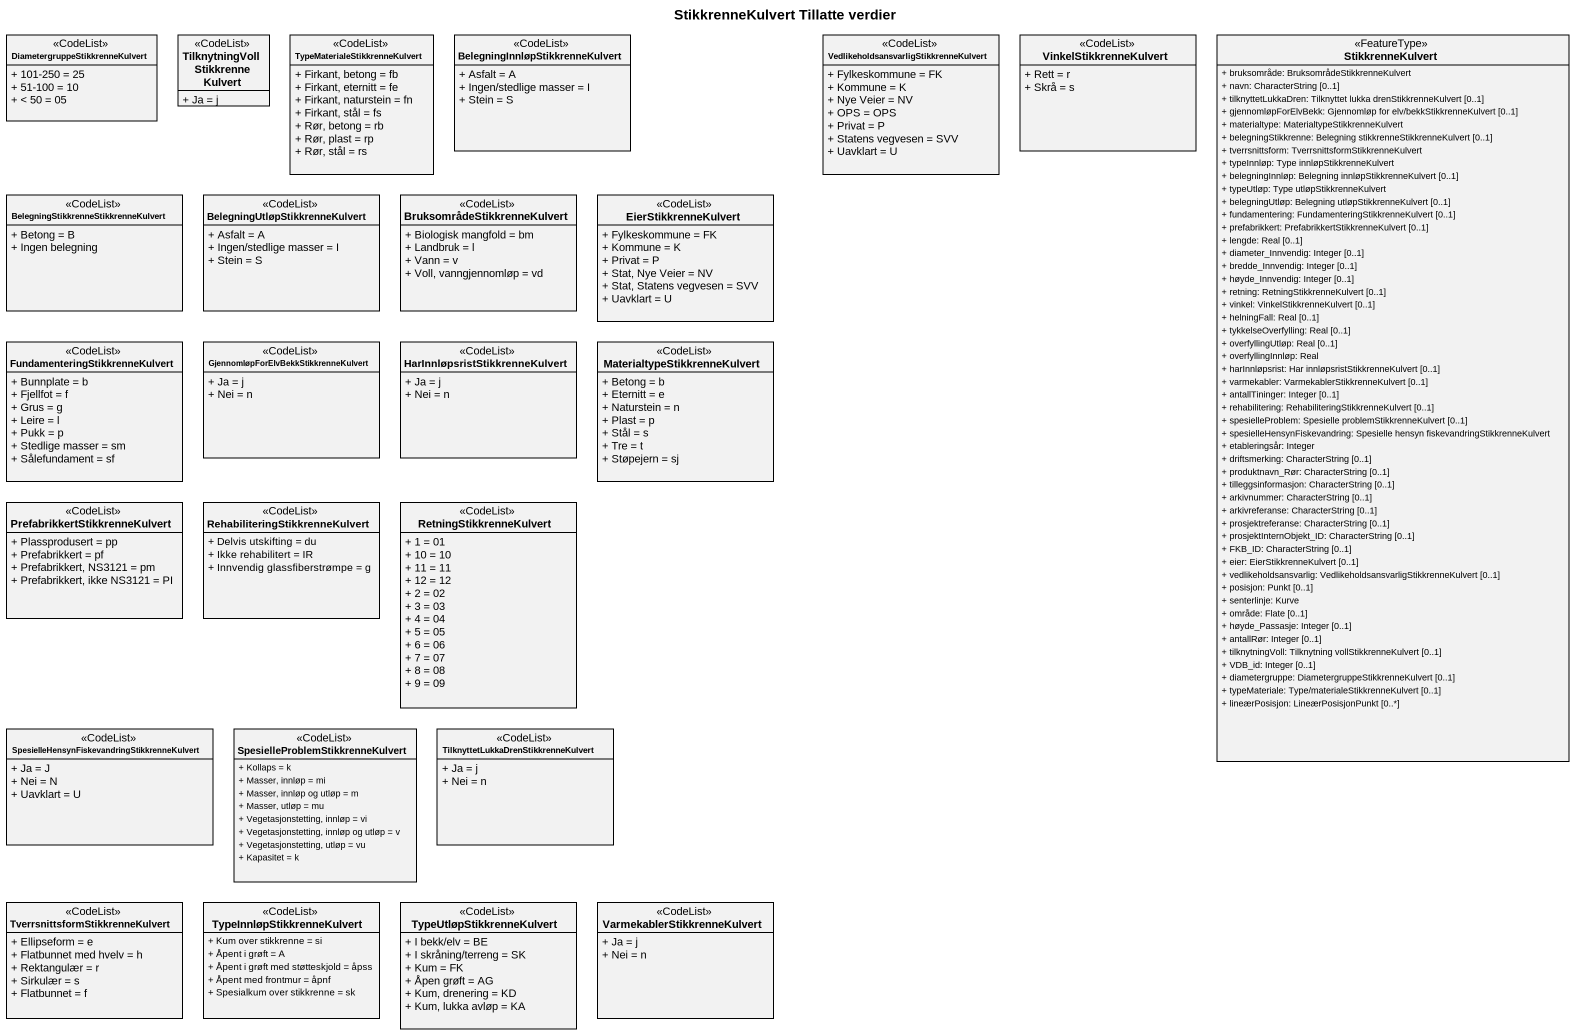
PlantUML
@startuml
title StikkrenneKulvert Tillatte verdier
hide circle
hide empty members
skinparam classAttributeIconSize 0
class "DiametergruppeStikkrenneKulvert" as DiametergruppeStikkrenneKulv <<CodeList>> {
  + 101-250 = 25
  + 51-100 = 10
  + < 50 = 05
}
class "TilknytningVollStikkrenneKulvert" as TilknytningVollStikkrenneKul <<CodeList>> {
  + Ja = j
}
class "TypeMaterialeStikkrenneKulvert" as TypeMaterialeStikkrenneKulve <<CodeList>> {
  + Firkant, betong = fb
  + Firkant, eternitt = fe
  + Firkant, naturstein = fn
  + Firkant, stål = fs
  + Rør, betong = rb
  + Rør, plast = rp
  + Rør, stål = rs
}
class "BelegningInnløpStikkrenneKulvert" as BelegningInnløpStikkrenneKul <<CodeList>> {
  + Asfalt = A
  + Ingen/stedlige masser = I
  + Stein = S
}
class "VedlikeholdsansvarligStikkrenneKulvert" as VedlikeholdsansvarligStikkre <<CodeList>> {
  + Fylkeskommune = FK
  + Kommune = K
  + Nye Veier = NV
  + OPS = OPS
  + Privat = P
  + Statens vegvesen = SVV
  + Uavklart = U
}
class VinkelStikkrenneKulvert <<CodeList>> {
  + Rett = r
  + Skrå = s
}
class StikkrenneKulvert <<FeatureType>> {
  + bruksområde: BruksområdeStikkrenneKulvert
  + navn: CharacterString [0..1]
  + tilknyttetLukkaDren: Tilknyttet lukka drenStikkrenneKulvert [0..1]
  + gjennomløpForElvBekk: Gjennomløp for elv/bekkStikkrenneKulvert [0..1]
  + materialtype: MaterialtypeStikkrenneKulvert
  + belegningStikkrenne: Belegning stikkrenneStikkrenneKulvert [0..1]
  + tverrsnittsform: TverrsnittsformStikkrenneKulvert
  + typeInnløp: Type innløpStikkrenneKulvert
  + belegningInnløp: Belegning innløpStikkrenneKulvert [0..1]
  + typeUtløp: Type utløpStikkrenneKulvert
  + belegningUtløp: Belegning utløpStikkrenneKulvert [0..1]
  + fundamentering: FundamenteringStikkrenneKulvert [0..1]
  + prefabrikkert: PrefabrikkertStikkrenneKulvert [0..1]
  + lengde: Real [0..1]
  + diameter_Innvendig: Integer [0..1]
  + bredde_Innvendig: Integer [0..1]
  + høyde_Innvendig: Integer [0..1]
  + retning: RetningStikkrenneKulvert [0..1]
  + vinkel: VinkelStikkrenneKulvert [0..1]
  + helningFall: Real [0..1]
  + tykkelseOverfylling: Real [0..1]
  + overfyllingUtløp: Real [0..1]
  + overfyllingInnløp: Real
  + harInnløpsrist: Har innløpsristStikkrenneKulvert [0..1]
  + varmekabler: VarmekablerStikkrenneKulvert [0..1]
  + antallTininger: Integer [0..1]
  + rehabilitering: RehabiliteringStikkrenneKulvert [0..1]
  + spesielleProblem: Spesielle problemStikkrenneKulvert [0..1]
  + spesielleHensynFiskevandring: Spesielle hensyn fiskevandringStikkrenneKulvert
  + etableringsår: Integer
  + driftsmerking: CharacterString [0..1]
  + produktnavn_Rør: CharacterString [0..1]
  + tilleggsinformasjon: CharacterString [0..1]
  + arkivnummer: CharacterString [0..1]
  + arkivreferanse: CharacterString [0..1]
  + prosjektreferanse: CharacterString [0..1]
  + prosjektInternObjekt_ID: CharacterString [0..1]
  + FKB_ID: CharacterString [0..1]
  + eier: EierStikkrenneKulvert [0..1]
  + vedlikeholdsansvarlig: VedlikeholdsansvarligStikkrenneKulvert [0..1]
  + posisjon: Punkt [0..1]
  + senterlinje: Kurve
  + område: Flate [0..1]
  + høyde_Passasje: Integer [0..1]
  + antallRør: Integer [0..1]
  + tilknytningVoll: Tilknytning vollStikkrenneKulvert [0..1]
  + VDB_id: Integer [0..1]
  + diametergruppe: DiametergruppeStikkrenneKulvert [0..1]
  + typeMateriale: Type/materialeStikkrenneKulvert [0..1]
  + lineærPosisjon: LineærPosisjonPunkt [0..*]
}
class "BelegningStikkrenneStikkrenneKulvert" as BelegningStikkrenneStikkrenn <<CodeList>> {
  + Betong = B
  + Ingen belegning
}
class "BelegningUtløpStikkrenneKulvert" as BelegningUtløpStikkrenneKulv <<CodeList>> {
  + Asfalt = A
  + Ingen/stedlige masser = I
  + Stein = S
}
class BruksområdeStikkrenneKulvert <<CodeList>> {
  + Biologisk mangfold = bm
  + Landbruk = l
  + Vann = v
  + Voll, vanngjennomløp = vd
}
class EierStikkrenneKulvert <<CodeList>> {
  + Fylkeskommune = FK
  + Kommune = K
  + Privat = P
  + Stat, Nye Veier = NV
  + Stat, Statens vegvesen = SVV
  + Uavklart = U
}
class "FundamenteringStikkrenneKulvert" as FundamenteringStikkrenneKulv <<CodeList>> {
  + Bunnplate = b
  + Fjellfot = f
  + Grus = g
  + Leire = l
  + Pukk = p
  + Stedlige masser = sm
  + Sålefundament = sf
}
class "GjennomløpForElvBekkStikkrenneKulvert" as GjennomløpForElvBekkStikkren <<CodeList>> {
  + Ja = j
  + Nei = n
}
class "HarInnløpsristStikkrenneKulvert" as HarInnløpsristStikkrenneKulv <<CodeList>> {
  + Ja = j
  + Nei = n
}
class "MaterialtypeStikkrenneKulvert" as MaterialtypeStikkrenneKulver <<CodeList>> {
  + Betong = b
  + Eternitt = e
  + Naturstein = n
  + Plast = p
  + Stål = s
  + Tre = t
  + Støpejern = sj
}
class "PrefabrikkertStikkrenneKulvert" as PrefabrikkertStikkrenneKulve <<CodeList>> {
  + Plassprodusert = pp
  + Prefabrikkert = pf
  + Prefabrikkert, NS3121 = pm
  + Prefabrikkert, ikke NS3121 = PI
}
class "RehabiliteringStikkrenneKulvert" as RehabiliteringStikkrenneKulv <<CodeList>> {
  + Delvis utskifting = du
  + Ikke rehabilitert = IR
  + Innvendig glassfiberstrømpe = g
}
class RetningStikkrenneKulvert <<CodeList>> {
  + 1 = 01
  + 10 = 10
  + 11 = 11
  + 12 = 12
  + 2 = 02
  + 3 = 03
  + 4 = 04
  + 5 = 05
  + 6 = 06
  + 7 = 07
  + 8 = 08
  + 9 = 09
}
class "SpesielleHensynFiskevandringStikkrenneKulvert" as SpesielleHensynFiskevandring <<CodeList>> {
  + Ja = J
  + Nei = N
  + Uavklart = U
}
class "SpesielleProblemStikkrenneKulvert" as SpesielleProblemStikkrenneKu <<CodeList>> {
  + Kollaps = k
  + Masser, innløp = mi
  + Masser, innløp og utløp = m
  + Masser, utløp = mu
  + Vegetasjonstetting, innløp = vi
  + Vegetasjonstetting, innløp og utløp = v
  + Vegetasjonstetting, utløp = vu
  + Kapasitet = k
}
class "TilknyttetLukkaDrenStikkrenneKulvert" as TilknyttetLukkaDrenStikkrenn <<CodeList>> {
  + Ja = j
  + Nei = n
}
class "TverrsnittsformStikkrenneKulvert" as TverrsnittsformStikkrenneKul <<CodeList>> {
  + Ellipseform = e
  + Flatbunnet med hvelv = h
  + Rektangulær = r
  + Sirkulær = s
  + Flatbunnet = f
}
class TypeInnløpStikkrenneKulvert <<CodeList>> {
  + Kum over stikkrenne = si
  + Åpent i grøft = A
  + Åpent i grøft med støtteskjold = åpss
  + Åpent med frontmur = åpnf
  + Spesialkum over stikkrenne = sk
}
class TypeUtløpStikkrenneKulvert <<CodeList>> {
  + I bekk/elv = BE
  + I skråning/terreng = SK
  + Kum = FK
  + Åpen grøft = AG
  + Kum, drenering = KD
  + Kum, lukka avløp = KA
}
class VarmekablerStikkrenneKulvert <<CodeList>> {
  + Ja = j
  + Nei = n
}
@enduml
